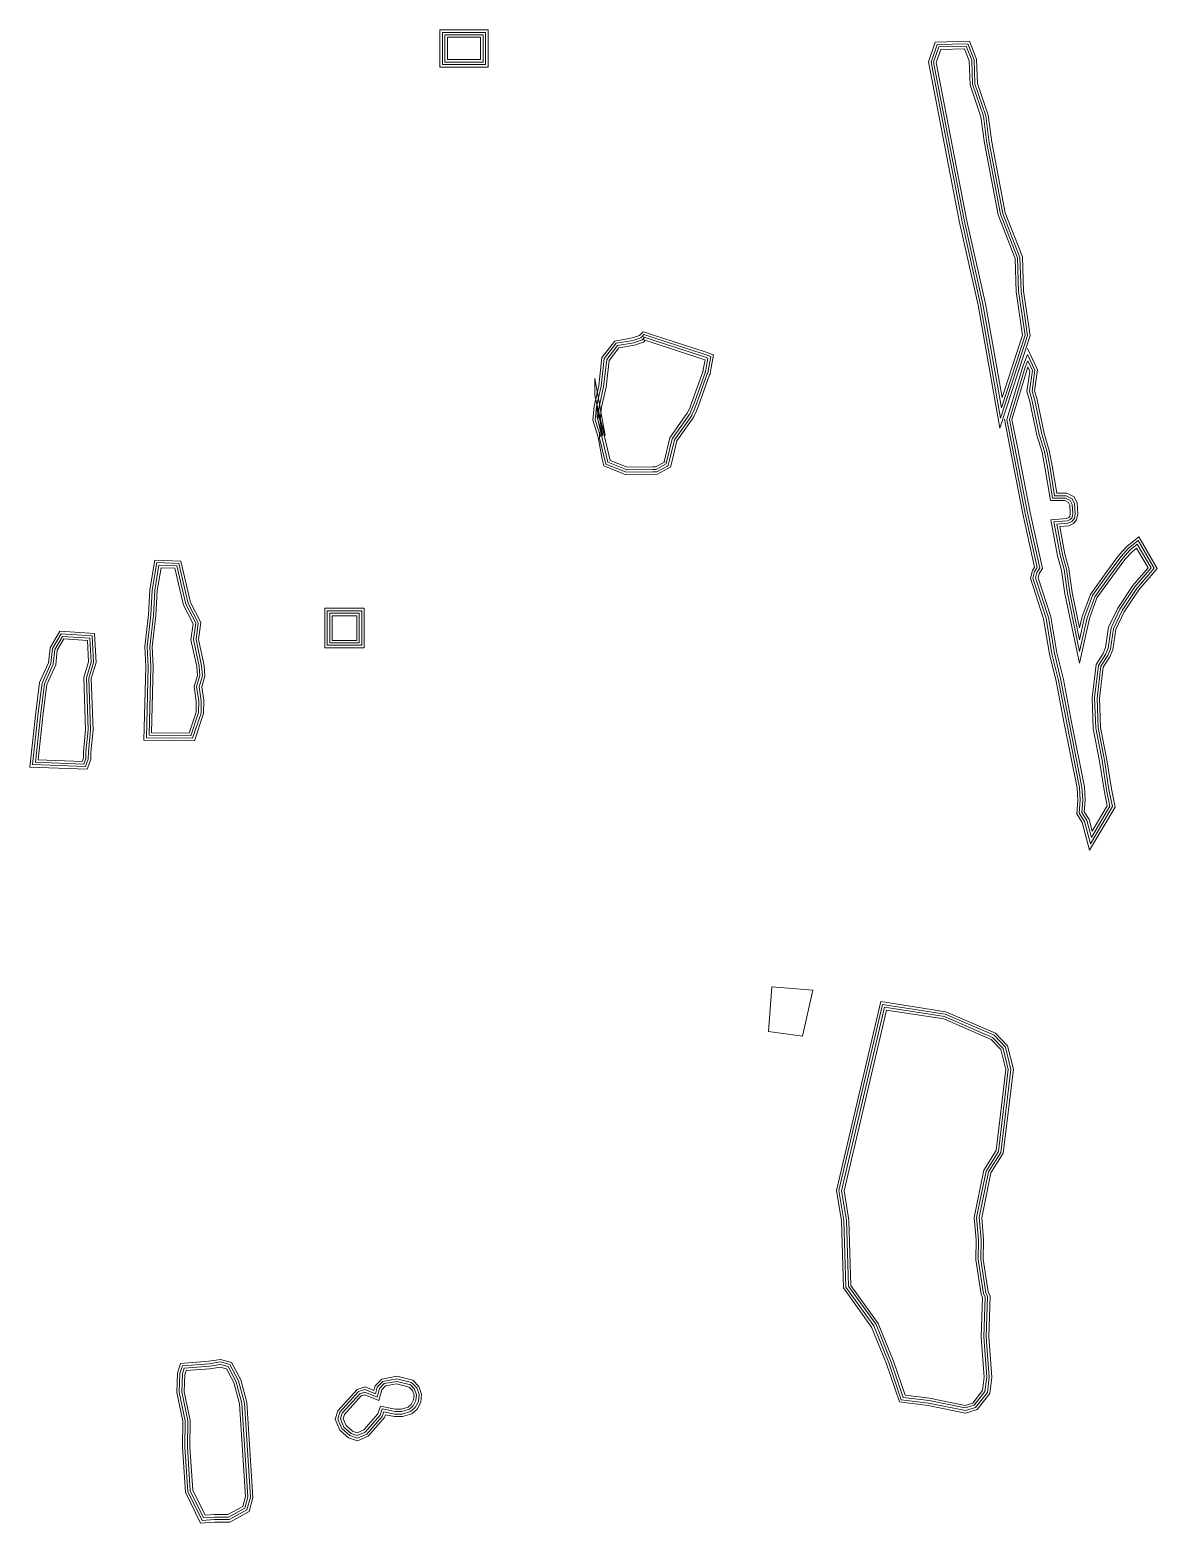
# Model space of a CAD drawing. Extents: x 1379 to 1824, y 6485 to 7347.
# Drawn here: x 1596.7 to 1823.7, y 6855.8 to 7156.4 of the extents above; entities that cross this region are included whole.
import ezdxf

# ---------------------------------------------------------------- set-up
doc = ezdxf.new("R2010")
doc.units = 0
doc.header["$MEASUREMENT"] = 0
doc.linetypes.add('DASHED', pattern=[0])

msp = doc.modelspace()

# ---------------------------------------------------------------- linework, layer by layer
at = {"color": 182, "linetype": 'DASHED', "lineweight": 0}
for points in [[(1778.997, 7153.958, 3336), (1785.904, 7154.115, 3336), (1787.312, 7150.503, 3336), (1787.483, 7145.637, 3336), (1789.654, 7139.227, 3336), (1790.361, 7133.812, 3336), (1793.071, 7119.571, 3336), (1796.545, 7110.706, 3336), (1796.765, 7103.792, 3336), (1798.092, 7094.843, 3336), (1792.012, 7076.205, 3336), (1787.61, 7100.981, 3336), (1783.901, 7117.653, 3336), (1777.627, 7149.963, 3336), (1778.997, 7153.958, 3336)], [(1779.357, 7153.466, 3336), (1785.565, 7153.607, 3336), (1786.815, 7150.401, 3336), (1786.986, 7145.546, 3336), (1789.165, 7139.113, 3336), (1789.867, 7133.733, 3336), (1792.589, 7119.432, 3336), (1796.048, 7110.604, 3336), (1796.266, 7103.747, 3336), (1797.58, 7094.886, 3336), (1792.155, 7078.257, 3336), (1788.1, 7101.079, 3336), (1784.391, 7117.755, 3336), (1778.143, 7149.927, 3336), (1779.357, 7153.466, 3336)], [(1779.717, 7152.974, 3336), (1785.227, 7153.099, 3336), (1786.319, 7150.298, 3336), (1786.489, 7145.455, 3336), (1788.675, 7139, 3336), (1789.373, 7133.654, 3336), (1792.106, 7119.293, 3336), (1795.551, 7110.502, 3336), (1795.767, 7103.702, 3336), (1797.068, 7094.929, 3336), (1792.299, 7080.308, 3336), (1788.591, 7101.177, 3336), (1784.88, 7117.857, 3336), (1778.66, 7149.891, 3336), (1779.717, 7152.974, 3336)], [(1780.077, 7152.482, 3336), (1784.888, 7152.592, 3336), (1785.822, 7150.196, 3336), (1785.992, 7145.364, 3336), (1788.186, 7138.886, 3336), (1788.879, 7133.574, 3336), (1791.624, 7119.154, 3336), (1795.054, 7110.4, 3336), (1795.269, 7103.658, 3336), (1796.556, 7094.972, 3336), (1792.442, 7082.36, 3336), (1789.081, 7101.275, 3336), (1785.37, 7117.959, 3336), (1779.176, 7149.856, 3336), (1780.077, 7152.482, 3336)], [(1621.835, 7049.657, 3336), (1627.091, 7049.471, 3336), (1629.046, 7041.103, 3336), (1631.114, 7037.117, 3336), (1630.639, 7033.691, 3336), (1631.765, 7028.465, 3336), (1631.913, 7026.294, 3336), (1631.278, 7024.13, 3336), (1631.681, 7021.383, 3336), (1631.655, 7018.788, 3336), (1629.795, 7013.291, 3336), (1619.646, 7013.394, 3336), (1620.027, 7028.205, 3336), (1619.803, 7032.26, 3336), (1620.542, 7038.621, 3336), (1620.832, 7043.685, 3336), (1621.835, 7049.657, 3336)], [(1622.255, 7049.142, 3336), (1626.691, 7048.985, 3336), (1628.573, 7040.928, 3336), (1630.597, 7037.028, 3336), (1630.132, 7033.672, 3336), (1631.269, 7028.395, 3336), (1631.408, 7026.349, 3336), (1630.767, 7024.166, 3336), (1631.181, 7021.349, 3336), (1631.156, 7018.873, 3336), (1629.438, 7013.795, 3336), (1620.159, 7013.889, 3336), (1620.527, 7028.212, 3336), (1620.305, 7032.245, 3336), (1621.04, 7038.578, 3336), (1621.33, 7043.629, 3336), (1622.255, 7049.142, 3336)], [(1622.676, 7048.627, 3336), (1626.291, 7048.499, 3336), (1628.101, 7040.754, 3336), (1630.08, 7036.939, 3336), (1629.624, 7033.653, 3336), (1630.772, 7028.325, 3336), (1630.903, 7026.404, 3336), (1630.257, 7024.201, 3336), (1630.68, 7021.315, 3336), (1630.657, 7018.957, 3336), (1629.08, 7014.298, 3336), (1620.672, 7014.384, 3336), (1621.028, 7028.22, 3336), (1620.806, 7032.23, 3336), (1621.539, 7038.535, 3336), (1621.827, 7043.573, 3336), (1622.676, 7048.627, 3336)], [(1623.096, 7048.111, 3336), (1625.891, 7048.013, 3336), (1627.628, 7040.579, 3336), (1629.563, 7036.85, 3336), (1629.117, 7033.634, 3336), (1630.276, 7028.255, 3336), (1630.398, 7026.459, 3336), (1629.746, 7024.237, 3336), (1630.18, 7021.281, 3336), (1630.157, 7019.042, 3336), (1628.723, 7014.802, 3336), (1621.185, 7014.878, 3336), (1621.528, 7028.227, 3336), (1621.308, 7032.214, 3336), (1622.037, 7038.491, 3336), (1622.325, 7043.517, 3336), (1623.096, 7048.111, 3336)], [(1602.688, 7035.337, 3336), (1609.67, 7034.853, 3336), (1610.012, 7029.014, 3336), (1609.053, 7025.801, 3336), (1609.394, 7015.424, 3336), (1608.95, 7011.015, 3336), (1608.949, 7009.502, 3336), (1608.205, 7007.569, 3336), (1596.675, 7008, 3336), (1597.879, 7019, 3336), (1598.64, 7025, 3336), (1600.415, 7029, 3336), (1600.732, 7032, 3336), (1602.688, 7035.337, 3336)], [(1602.963, 7034.817, 3336), (1609.197, 7034.385, 3336), (1609.508, 7029.073, 3336), (1608.551, 7025.866, 3336), (1608.893, 7015.441, 3336), (1608.45, 7011.04, 3336), (1608.449, 7009.595, 3336), (1607.867, 7008.082, 3336), (1597.23, 7008.48, 3336), (1598.376, 7018.941, 3336), (1599.127, 7024.864, 3336), (1600.904, 7028.869, 3336), (1601.218, 7031.84, 3336), (1602.963, 7034.817, 3336)], [(1603.237, 7034.297, 3336), (1608.723, 7033.916, 3336), (1609.003, 7029.131, 3336), (1608.048, 7025.931, 3336), (1608.392, 7015.458, 3336), (1607.95, 7011.066, 3336), (1607.949, 7009.688, 3336), (1607.528, 7008.595, 3336), (1597.786, 7008.959, 3336), (1598.872, 7018.883, 3336), (1599.614, 7024.729, 3336), (1601.393, 7028.738, 3336), (1601.704, 7031.68, 3336), (1603.237, 7034.297, 3336)], [(1603.512, 7033.776, 3336), (1608.25, 7033.448, 3336), (1608.499, 7029.19, 3336), (1607.546, 7025.996, 3336), (1607.892, 7015.475, 3336), (1607.45, 7011.091, 3336), (1607.449, 7009.781, 3336), (1607.19, 7009.108, 3336), (1598.341, 7009.439, 3336), (1599.369, 7018.824, 3336), (1600.1, 7024.593, 3336), (1601.882, 7028.607, 3336), (1602.19, 7031.521, 3336), (1603.512, 7033.776, 3336)], [(1746.071, 6963.781, 3336), (1754.341, 6963.077, 3336), (1752.237, 6953.824, 3336), (1745.382, 6954.739, 3336), (1746.071, 6963.781, 3336)]]:
    msp.add_polyline3d(points, dxfattribs=at)
at = {"color": 1, "linetype": 'CONTINUOUS', "lineweight": 0}
for points in [[(1718.145, 7093.89, 3336), (1719.696, 7094.426, 3336), (1719.887, 7094.617, 3336), (1720.32, 7095.051, 3336), (1720.327, 7095.049, 3336), (1722.115, 7094.467, 3336), (1732.477, 7091.09, 3336), (1733.788, 7090.663, 3336), (1733.255, 7087.79, 3336), (1733.166, 7087.308, 3336), (1733.183, 7087.341, 3336), (1733.088, 7087.147, 3336), (1730.829, 7080.902, 3336), (1730.462, 7079.888, 3336), (1729.999, 7078.914, 3336), (1729.938, 7078.786, 3336), (1729.473, 7078.127, 3336), (1726.484, 7073.885, 3336), (1725.369, 7069.227, 3336), (1725.239, 7068.684, 3336), (1725.059, 7068.587, 3336), (1722.91, 7067.426, 3336), (1722.128, 7067.417, 3336), (1716.797, 7067.356, 3336), (1716.249, 7067.575, 3336), (1712.647, 7069.004, 3336), (1711.408, 7074.236, 3336), (1711.408, 7075.38, 3336), (1711.567, 7074.524, 3336), (1710.521, 7077.873, 3336), (1710.792, 7080.588, 3336), (1711.717, 7084.644, 3336), (1712.345, 7090.228, 3336), (1714.734, 7093.303, 3336), (1718.145, 7093.89, 3336)], [(1718.395, 7092.918, 3336), (1720.24, 7093.556, 3336), (1720.594, 7093.91, 3336), (1720.593, 7093.909, 3336), (1720.016, 7094.098, 3336), (1721.805, 7093.516, 3336), (1732.168, 7090.139, 3336), (1732.645, 7089.983, 3336), (1732.272, 7087.972, 3336), (1732.209, 7087.629, 3336), (1732.286, 7087.784, 3336), (1732.166, 7087.538, 3336), (1729.888, 7081.242, 3336), (1729.538, 7080.274, 3336), (1729.096, 7079.344, 3336), (1729.071, 7079.293, 3336), (1728.656, 7078.703, 3336), (1725.556, 7074.304, 3336), (1724.396, 7069.46, 3336), (1724.37, 7069.351, 3336), (1724.583, 7069.466, 3336), (1722.652, 7068.423, 3336), (1722.117, 7068.417, 3336), (1716.984, 7068.358, 3336), (1716.618, 7068.504, 3336), (1713.5, 7069.741, 3336), (1710.408, 7082.801, 3336), (1710.408, 7086.236, 3336), (1712.539, 7074.765, 3336), (1711.536, 7077.976, 3336), (1711.781, 7080.427, 3336), (1712.704, 7084.477, 3336), (1713.307, 7089.837, 3336), (1715.286, 7092.383, 3336), (1718.395, 7092.918, 3336)], [(1718.27, 7093.404, 3336), (1719.968, 7093.991, 3336), (1720.24, 7094.263, 3336), (1720.457, 7094.48, 3336), (1720.171, 7094.574, 3336), (1721.96, 7093.991, 3336), (1732.322, 7090.614, 3336), (1733.216, 7090.323, 3336), (1732.764, 7087.881, 3336), (1732.687, 7087.469, 3336), (1732.734, 7087.563, 3336), (1732.627, 7087.343, 3336), (1730.359, 7081.072, 3336), (1730, 7080.081, 3336), (1729.547, 7079.129, 3336), (1729.505, 7079.039, 3336), (1729.065, 7078.415, 3336), (1726.02, 7074.094, 3336), (1724.882, 7069.344, 3336), (1724.804, 7069.017, 3336), (1724.821, 7069.026, 3336), (1722.781, 7067.924, 3336), (1722.123, 7067.917, 3336), (1716.89, 7067.857, 3336), (1716.433, 7068.039, 3336), (1713.073, 7069.372, 3336), (1710.908, 7078.518, 3336), (1710.908, 7080.808, 3336), (1712.053, 7074.644, 3336), (1711.028, 7077.924, 3336), (1711.287, 7080.507, 3336), (1712.21, 7084.56, 3336), (1712.826, 7090.033, 3336), (1715.01, 7092.843, 3336), (1718.27, 7093.404, 3336)], [(1808.043, 7033.637, 3336), (1809.064, 7038.158, 3336), (1810.664, 7042.522, 3336), (1813.965, 7047.073, 3336), (1816.4, 7050.395, 3336), (1817.917, 7052.057, 3336), (1819.813, 7053.597, 3336), (1823.055, 7048.019, 3336), (1819.551, 7043.953, 3336), (1816.617, 7039.513, 3336), (1814.86, 7035.846, 3336), (1814.264, 7031.816, 3336), (1813.709, 7030.428, 3336), (1812.335, 7028.29, 3336), (1811.574, 7021.893, 3336), (1811.796, 7015.87, 3336), (1813.064, 7009.375, 3336), (1813.956, 7003.5, 3336), (1814.663, 7000.034, 3336), (1810.241, 6992.533, 3336), (1809.043, 6997.026, 3336), (1807.977, 6998.733, 3336), (1808.189, 7001.354, 3336), (1808.036, 7003.876, 3336), (1805.449, 7016.84, 3336), (1803.812, 7025.399, 3336), (1802.476, 7030.818, 3336), (1801.303, 7037.972, 3336), (1798.661, 7046.046, 3336), (1799.001, 7047.383, 3336), (1799.517, 7048.158, 3336), (1797.096, 7059.063, 3336), (1794.467, 7072.54, 3336), (1793.411, 7077.985, 3336), (1796.602, 7088.66, 3336)], [(1796.602, 7088.66, 3336), (1797.579, 7091.041, 3336), (1799.058, 7087.872, 3336), (1798.469, 7083.673, 3336), (1798.94, 7082.102, 3336), (1800.426, 7075.041, 3336), (1801.465, 7071.625, 3336), (1802.065, 7068.537, 3336)], [(1797.074, 7088.493, 3336), (1797.608, 7089.796, 3336), (1798.543, 7087.795, 3336), (1797.958, 7083.634, 3336), (1798.455, 7081.979, 3336), (1799.941, 7074.916, 3336), (1800.979, 7071.505, 3336), (1801.572, 7068.45, 3336)], [(1808.023, 7031.278, 3336), (1809.544, 7038.017, 3336), (1811.109, 7042.284, 3336), (1814.369, 7046.779, 3336), (1816.788, 7050.078, 3336), (1818.261, 7051.693, 3336), (1819.674, 7052.841, 3336), (1822.444, 7048.075, 3336), (1819.152, 7044.256, 3336), (1816.181, 7039.76, 3336), (1814.377, 7035.994, 3336), (1813.778, 7031.947, 3336), (1813.263, 7030.658, 3336), (1811.852, 7028.464, 3336), (1811.073, 7021.914, 3336), (1811.298, 7015.812, 3336), (1812.571, 7009.289, 3336), (1813.463, 7003.413, 3336), (1814.134, 7000.123, 3336), (1810.416, 6993.815, 3336), (1809.507, 6997.228, 3336), (1808.488, 6998.857, 3336), (1808.69, 7001.349, 3336), (1808.533, 7003.941, 3336), (1805.939, 7016.936, 3336), (1804.3, 7025.506, 3336), (1802.966, 7030.919, 3336), (1801.79, 7038.091, 3336), (1799.182, 7046.063, 3336), (1799.464, 7047.177, 3336), (1800.052, 7048.058, 3336), (1797.585, 7059.165, 3336), (1794.958, 7072.636, 3336), (1793.925, 7077.959, 3336), (1797.074, 7088.493, 3336)], [(1808.004, 7028.92, 3336), (1810.025, 7037.875, 3336), (1811.555, 7042.047, 3336), (1814.773, 7046.484, 3336), (1817.175, 7049.76, 3336), (1818.606, 7051.328, 3336), (1819.536, 7052.084, 3336), (1821.832, 7048.132, 3336), (1818.752, 7044.558, 3336), (1815.745, 7040.007, 3336), (1813.893, 7036.142, 3336), (1813.292, 7032.078, 3336), (1812.816, 7030.888, 3336), (1811.369, 7028.637, 3336), (1810.572, 7021.934, 3336), (1810.799, 7015.755, 3336), (1812.079, 7009.204, 3336), (1812.971, 7003.325, 3336), (1813.606, 7000.211, 3336), (1810.592, 6995.098, 3336), (1809.97, 6997.429, 3336), (1809, 6998.982, 3336), (1809.192, 7001.344, 3336), (1809.03, 7004.005, 3336), (1806.43, 7017.032, 3336), (1804.789, 7025.613, 3336), (1803.457, 7031.019, 3336), (1802.278, 7038.21, 3336), (1799.702, 7046.081, 3336), (1799.928, 7046.971, 3336), (1800.586, 7047.958, 3336), (1798.075, 7059.267, 3336), (1795.448, 7072.731, 3336), (1794.44, 7077.934, 3336), (1797.546, 7088.326, 3336)], [(1797.546, 7088.326, 3336), (1797.638, 7088.55, 3336), (1798.027, 7087.717, 3336), (1797.448, 7083.595, 3336), (1797.97, 7081.855, 3336), (1799.457, 7074.792, 3336), (1800.493, 7071.384, 3336), (1801.08, 7068.362, 3336)], [(1801.08, 7068.362, 3336), (1802.171, 7061.624, 3336), (1805.1, 7061.624, 3336), (1805.804, 7061.272, 3336), (1806.058, 7060.733, 3336), (1806.173, 7059.05, 3336), (1806.063, 7058.462, 3336), (1805.867, 7058.243, 3336), (1805.49, 7058.055, 3336), (1802.263, 7057.798, 3336)], [(1801.572, 7068.45, 3336), (1802.597, 7062.124, 3336), (1805.218, 7062.124, 3336), (1806.183, 7061.642, 3336), (1806.55, 7060.861, 3336), (1806.677, 7059.021, 3336), (1806.529, 7058.232, 3336), (1806.175, 7057.839, 3336), (1805.627, 7057.564, 3336), (1802.856, 7057.344, 3336), (1804.109, 7050.631, 3336), (1804.928, 7047.755, 3336), (1805.592, 7042.96, 3336), (1808.023, 7031.278, 3336)], [(1802.065, 7068.537, 3336), (1803.022, 7062.624, 3336), (1805.336, 7062.624, 3336), (1806.561, 7062.011, 3336), (1807.043, 7060.989, 3336), (1807.18, 7058.991, 3336), (1806.994, 7058.002, 3336), (1806.484, 7057.434, 3336), (1805.763, 7057.074, 3336), (1803.45, 7056.889, 3336), (1804.596, 7050.745, 3336), (1805.419, 7047.859, 3336), (1806.085, 7043.046, 3336), (1808.043, 7033.637, 3336)], [(1802.263, 7057.798, 3336), (1803.621, 7050.516, 3336), (1804.438, 7047.652, 3336), (1805.099, 7042.875, 3336), (1808.004, 7028.92, 3336)], [(1662.504, 7038.453, 3336), (1662.504, 7033.5, 3336), (1657.551, 7033.5, 3336), (1657.551, 7038.453, 3336), (1662.504, 7038.453, 3336)], [(1768.396, 6960.212, 3336), (1780.998, 6958.253, 3336), (1790.833, 6953.989, 3336), (1793.112, 6951.606, 3336), (1794.206, 6947.14, 3336), (1792.204, 6930.431, 3336), (1789.689, 6926.484, 3336), (1787.83, 6917.283, 3336), (1788.208, 6912.854, 3336), (1788.134, 6908.866, 3336), (1789.17, 6902.178, 3336), (1789.528, 6901.387, 3336), (1789.254, 6893.271, 3336), (1789.863, 6885.167, 3336), (1789.479, 6882.103, 3336), (1787.123, 6879.085, 3336), (1785.059, 6878.457, 3336), (1777.65, 6879.96, 3336), (1772.155, 6880.635, 3336), (1769.651, 6888.023, 3336), (1766.619, 6895.5, 3336), (1760.993, 6903.292, 3336), (1760.586, 6916.705, 3336), (1759.603, 6922.716, 3336), (1768.396, 6960.212, 3336)], [(1768.777, 6959.647, 3336), (1780.858, 6957.769, 3336), (1790.542, 6953.571, 3336), (1792.658, 6951.357, 3336), (1793.698, 6947.11, 3336), (1791.721, 6930.603, 3336), (1789.218, 6926.674, 3336), (1787.325, 6917.312, 3336), (1787.707, 6912.838, 3336), (1787.634, 6908.832, 3336), (1788.687, 6902.034, 3336), (1789.025, 6901.287, 3336), (1788.754, 6893.26, 3336), (1789.36, 6885.18, 3336), (1789, 6882.302, 3336), (1786.826, 6879.518, 3336), (1785.035, 6878.972, 3336), (1777.731, 6880.454, 3336), (1772.527, 6881.093, 3336), (1770.12, 6888.198, 3336), (1767.059, 6895.744, 3336), (1761.488, 6903.461, 3336), (1761.085, 6916.753, 3336), (1760.113, 6922.698, 3336), (1768.777, 6959.647, 3336)], [(1769.158, 6959.081, 3336), (1780.718, 6957.284, 3336), (1790.25, 6953.152, 3336), (1792.204, 6951.108, 3336), (1793.191, 6947.079, 3336), (1791.238, 6930.776, 3336), (1788.746, 6926.865, 3336), (1786.821, 6917.341, 3336), (1787.207, 6912.821, 3336), (1787.133, 6908.798, 3336), (1788.203, 6901.89, 3336), (1788.521, 6901.188, 3336), (1788.253, 6893.25, 3336), (1788.858, 6885.192, 3336), (1788.521, 6882.501, 3336), (1786.529, 6879.95, 3336), (1785.01, 6879.487, 3336), (1777.811, 6880.948, 3336), (1772.9, 6881.551, 3336), (1770.589, 6888.372, 3336), (1767.5, 6895.987, 3336), (1761.983, 6903.629, 3336), (1761.583, 6916.801, 3336), (1760.622, 6922.681, 3336), (1769.158, 6959.081, 3336)], [(1627.383, 6887.436, 3336), (1632.79, 6887.869, 3336), (1635.067, 6888.237, 3336), (1636.964, 6887.713, 3336), (1638.669, 6884.445, 3336), (1639.862, 6879.968, 3336), (1641.075, 6861.023, 3336), (1640.389, 6858.485, 3336), (1636.798, 6856.512, 3336), (1633.855, 6856.512, 3336), (1631.352, 6856.31, 3336), (1628.493, 6862.172, 3336), (1627.891, 6871.058, 3336), (1627.968, 6876.358, 3336), (1626.749, 6882.151, 3336), (1626.896, 6885.913, 3336), (1627.383, 6887.436, 3336)], [(1627.757, 6886.965, 3336), (1632.85, 6887.372, 3336), (1635.039, 6887.726, 3336), (1636.622, 6887.289, 3336), (1638.2, 6884.263, 3336), (1639.366, 6879.887, 3336), (1640.57, 6861.073, 3336), (1639.962, 6858.821, 3336), (1636.669, 6857.012, 3336), (1633.835, 6857.012, 3336), (1631.652, 6856.836, 3336), (1628.986, 6862.304, 3336), (1628.391, 6871.072, 3336), (1628.469, 6876.407, 3336), (1627.251, 6882.194, 3336), (1627.393, 6885.825, 3336), (1627.757, 6886.965, 3336)], [(1628.131, 6886.493, 3336), (1632.91, 6886.876, 3336), (1635.011, 6887.215, 3336), (1636.279, 6886.865, 3336), (1637.731, 6884.08, 3336), (1638.871, 6879.806, 3336), (1640.066, 6861.124, 3336), (1639.534, 6859.156, 3336), (1636.541, 6857.512, 3336), (1633.815, 6857.512, 3336), (1631.952, 6857.362, 3336), (1629.478, 6862.435, 3336), (1628.892, 6871.085, 3336), (1628.969, 6876.455, 3336), (1627.753, 6882.236, 3336), (1627.89, 6885.738, 3336), (1628.131, 6886.493, 3336)]]:
    msp.add_polyline3d(points, dxfattribs=at)
at = {"layer": 'WARNING', "color": 1, "linetype": 'CONTINUOUS', "lineweight": 0}
for points in [[(1679.257, 7156.403, 3336), (1688.95, 7156.403, 3336), (1688.95, 7148.922, 3336), (1679.257, 7148.922, 3336), (1679.257, 7156.403, 3336)], [(1679.757, 7155.903, 3336), (1688.45, 7155.903, 3336), (1688.45, 7149.422, 3336), (1679.757, 7149.422, 3336), (1679.757, 7155.903, 3336)], [(1680.257, 7155.403, 3336), (1687.95, 7155.403, 3336), (1687.95, 7149.922, 3336), (1680.257, 7149.922, 3336), (1680.257, 7155.403, 3336)], [(1680.757, 7154.903, 3336), (1687.45, 7154.903, 3336), (1687.45, 7150.422, 3336), (1680.757, 7150.422, 3336), (1680.757, 7154.903, 3336)], [(1718.02, 7094.376, 3336), (1719.424, 7094.861, 3336), (1719.533, 7094.97, 3336), (1720.184, 7095.622, 3336), (1720.482, 7095.524, 3336), (1722.27, 7094.942, 3336), (1732.632, 7091.565, 3336), (1734.359, 7091.003, 3336), (1733.747, 7087.699, 3336), (1733.645, 7087.148, 3336), (1733.631, 7087.12, 3336), (1733.549, 7086.952, 3336), (1731.299, 7080.732, 3336), (1730.924, 7079.695, 3336), (1730.45, 7078.699, 3336), (1730.371, 7078.533, 3336), (1729.882, 7077.839, 3336), (1726.948, 7073.675, 3336), (1725.855, 7069.111, 3336), (1725.673, 7068.351, 3336), (1725.297, 7068.147, 3336), (1723.039, 7066.927, 3336), (1722.134, 7066.917, 3336), (1716.704, 7066.855, 3336), (1716.064, 7067.11, 3336), (1712.22, 7068.635, 3336), (1711.908, 7069.953, 3336), (1711.908, 7069.952, 3336), (1711.081, 7074.403, 3336), (1710.013, 7077.821, 3336), (1710.298, 7080.669, 3336), (1711.223, 7084.728, 3336), (1711.864, 7090.424, 3336), (1714.458, 7093.763, 3336), (1718.02, 7094.376, 3336)], [(1797.549, 7092.287, 3336), (1799.574, 7087.949, 3336), (1798.979, 7083.712, 3336), (1799.425, 7082.226, 3336), (1800.911, 7075.165, 3336), (1801.951, 7071.746, 3336), (1802.557, 7068.625, 3336)], [(1802.557, 7068.625, 3336), (1803.448, 7063.124, 3336), (1805.454, 7063.124, 3336), (1806.94, 7062.381, 3336), (1807.535, 7061.117, 3336), (1807.683, 7058.962, 3336), (1807.46, 7057.772, 3336), (1806.792, 7057.029, 3336), (1805.9, 7056.583, 3336), (1804.043, 7056.435, 3336), (1805.083, 7050.86, 3336), (1805.909, 7047.962, 3336), (1806.578, 7043.131, 3336), (1808.063, 7035.996, 3336), (1808.583, 7038.3, 3336), (1810.218, 7042.759, 3336), (1813.561, 7047.368, 3336), (1816.013, 7050.712, 3336), (1817.573, 7052.422, 3336), (1819.951, 7054.354, 3336), (1823.666, 7047.962, 3336), (1819.951, 7043.651, 3336), (1817.053, 7039.266, 3336), (1815.344, 7035.698, 3336), (1814.75, 7031.685, 3336), (1814.156, 7030.198, 3336), (1812.818, 7028.117, 3336), (1812.075, 7021.873, 3336), (1812.294, 7015.927, 3336), (1813.557, 7009.46, 3336), (1814.448, 7003.588, 3336), (1815.191, 6999.946, 3336), (1810.065, 6991.25, 3336), (1808.579, 6996.825, 3336), (1807.465, 6998.608, 3336), (1807.688, 7001.359, 3336), (1807.539, 7003.812, 3336), (1804.958, 7016.744, 3336), (1803.323, 7025.292, 3336), (1801.986, 7030.718, 3336), (1800.816, 7037.853, 3336), (1798.141, 7046.028, 3336), (1798.537, 7047.589, 3336), (1798.983, 7048.258, 3336), (1796.606, 7058.961, 3336), (1793.976, 7072.445, 3336), (1792.897, 7078.01, 3336)], [(1664.004, 7039.953, 3336), (1664.004, 7032, 3336), (1656.051, 7032, 3336), (1656.051, 7039.953, 3336), (1664.004, 7039.953, 3336)], [(1663.504, 7039.453, 3336), (1663.504, 7032.5, 3336), (1656.551, 7032.5, 3336), (1656.551, 7039.453, 3336), (1663.504, 7039.453, 3336)], [(1663.004, 7038.953, 3336), (1663.004, 7033, 3336), (1657.051, 7033, 3336), (1657.051, 7038.953, 3336), (1663.004, 7038.953, 3336)], [(1768.015, 6960.777, 3336), (1781.138, 6958.737, 3336), (1791.125, 6954.408, 3336), (1793.566, 6951.855, 3336), (1794.713, 6947.171, 3336), (1792.687, 6930.258, 3336), (1790.161, 6926.294, 3336), (1788.334, 6917.254, 3336), (1788.708, 6912.871, 3336), (1788.635, 6908.9, 3336), (1789.654, 6902.322, 3336), (1790.032, 6901.487, 3336), (1789.755, 6893.281, 3336), (1790.365, 6885.155, 3336), (1789.958, 6881.904, 3336), (1787.42, 6878.653, 3336), (1785.084, 6877.942, 3336), (1777.57, 6879.466, 3336), (1771.782, 6880.177, 3336), (1769.182, 6887.849, 3336), (1766.178, 6895.256, 3336), (1760.498, 6903.124, 3336), (1760.087, 6916.657, 3336), (1759.094, 6922.733, 3336), (1768.015, 6960.777, 3336)], [(1627.009, 6887.908, 3336), (1632.73, 6888.366, 3336), (1635.095, 6888.748, 3336), (1637.307, 6888.137, 3336), (1639.138, 6884.627, 3336), (1640.358, 6880.049, 3336), (1641.579, 6860.972, 3336), (1640.816, 6858.149, 3336), (1636.926, 6856.012, 3336), (1633.875, 6856.012, 3336), (1631.052, 6855.784, 3336), (1628.001, 6862.041, 3336), (1627.391, 6871.045, 3336), (1627.467, 6876.31, 3336), (1626.247, 6882.109, 3336), (1626.399, 6886, 3336), (1627.009, 6887.908, 3336)], [(1658.163, 6876.715, 3336), (1658.674, 6878.409, 3336), (1662.572, 6882.703, 3336), (1664.173, 6883.237, 3336), (1665.945, 6882.512, 3336), (1666.191, 6883.423, 3336), (1667.537, 6884.792, 3336), (1670.576, 6885.349, 3336), (1673.802, 6884.537, 3336), (1675.031, 6883.307, 3336), (1675.565, 6881.729, 3336), (1675.403, 6880.15, 3336), (1674.683, 6878.757, 3336), (1673.593, 6877.806, 3336), (1671.713, 6877.249, 3336), (1670.112, 6877.249, 3336), (1668.28, 6877.615, 3336), (1668.071, 6877.017, 3336), (1664.822, 6873.303, 3336), (1662.664, 6872.352, 3336), (1660.855, 6872.955, 3336), (1659.091, 6874.533, 3336), (1658.163, 6876.715, 3336)], [(1658.694, 6876.744, 3336), (1659.12, 6878.157, 3336), (1662.854, 6882.27, 3336), (1664.155, 6882.704, 3336), (1666.28, 6881.835, 3336), (1666.64, 6883.166, 3336), (1667.783, 6884.329, 3336), (1670.559, 6884.838, 3336), (1673.546, 6884.086, 3336), (1674.595, 6883.036, 3336), (1675.057, 6881.672, 3336), (1674.915, 6880.295, 3336), (1674.283, 6879.071, 3336), (1673.346, 6878.254, 3336), (1671.64, 6877.749, 3336), (1670.161, 6877.749, 3336), (1667.951, 6878.191, 3336), (1667.631, 6877.273, 3336), (1664.519, 6873.716, 3336), (1662.639, 6872.887, 3336), (1661.111, 6873.397, 3336), (1659.507, 6874.831, 3336), (1658.694, 6876.744, 3336)], [(1659.225, 6876.773, 3336), (1659.566, 6877.904, 3336), (1663.137, 6881.837, 3336), (1664.138, 6882.171, 3336), (1666.615, 6881.157, 3336), (1667.088, 6882.909, 3336), (1668.028, 6883.865, 3336), (1670.543, 6884.326, 3336), (1673.29, 6883.635, 3336), (1674.159, 6882.765, 3336), (1674.548, 6881.615, 3336), (1674.428, 6880.441, 3336), (1673.882, 6879.385, 3336), (1673.1, 6878.703, 3336), (1671.568, 6878.249, 3336), (1670.211, 6878.249, 3336), (1667.623, 6878.766, 3336), (1667.191, 6877.53, 3336), (1664.216, 6874.129, 3336), (1662.614, 6873.423, 3336), (1661.368, 6873.838, 3336), (1659.924, 6875.13, 3336), (1659.225, 6876.773, 3336)], [(1666.95, 6880.48, 3336), (1667.537, 6882.652, 3336), (1668.274, 6883.402, 3336), (1670.526, 6883.815, 3336), (1673.034, 6883.184, 3336), (1673.722, 6882.494, 3336), (1674.04, 6881.557, 3336), (1673.94, 6880.586, 3336), (1673.482, 6879.699, 3336), (1672.853, 6879.151, 3336), (1671.495, 6878.749, 3336), (1670.26, 6878.749, 3336), (1667.294, 6879.342, 3336), (1666.751, 6877.786, 3336), (1663.912, 6874.541, 3336), (1662.589, 6873.958, 3336), (1661.624, 6874.28, 3336), (1660.34, 6875.428, 3336), (1659.756, 6876.802, 3336)], [(1659.756, 6876.802, 3336), (1660.012, 6877.652, 3336), (1663.419, 6881.404, 3336), (1664.12, 6881.638, 3336), (1666.95, 6880.48, 3336)]]:
    msp.add_polyline3d(points, dxfattribs=at)

doc.saveas('drawing.dxf')
